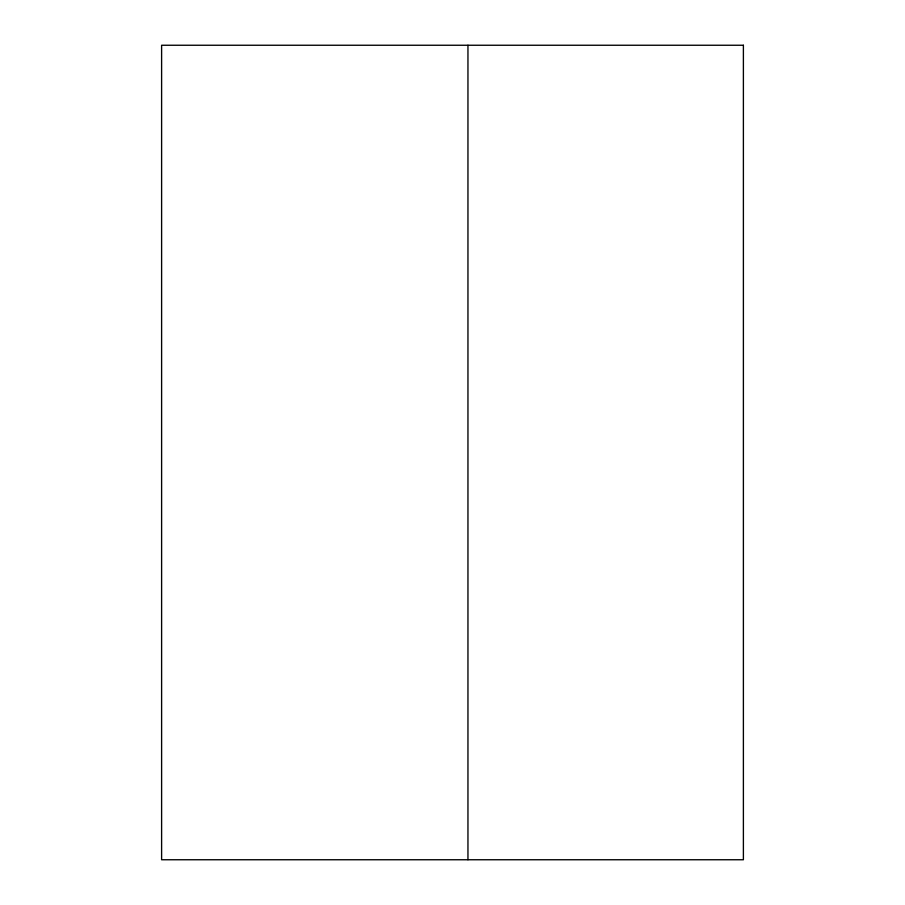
<?xml version="1.0" encoding="UTF-8"?>
<svg xmlns="http://www.w3.org/2000/svg" width="905" height="905" viewBox="0 0 905 905"><rect width="100%" height="100%" fill="white"/><g stroke="black" fill="none" stroke-linecap="round" stroke-linejoin="round"><path stroke-width="1.36" d="M467.953 45.25L467.953 859.75M743.39 45.25L161.61 45.25L161.61 859.75L743.39 859.75L743.39 45.25"/></g></svg>
